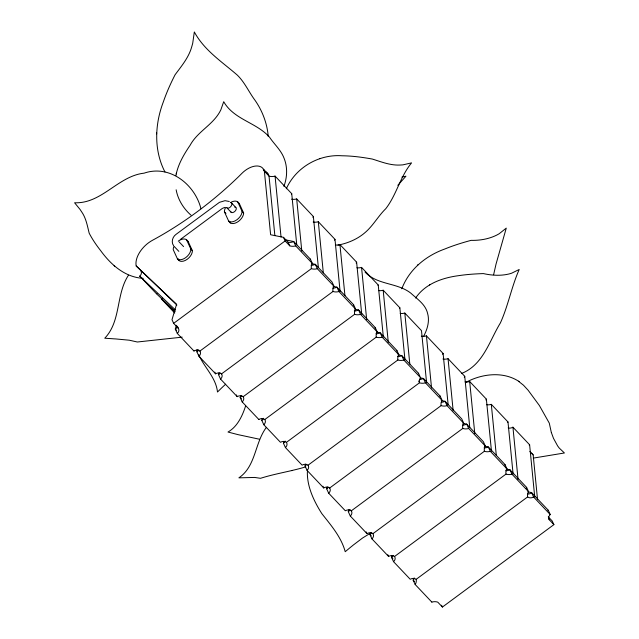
<?xml version="1.0" encoding="UTF-8"?>
<svg xmlns="http://www.w3.org/2000/svg" width="639" height="639" viewBox="0 0 639 639"><rect width="100%" height="100%" fill="white"/><g stroke="black" fill="none" stroke-linecap="round" stroke-linejoin="round"><path stroke-width="0.96" d="M268.252 136.538C267.206 123.583 262.469 110.994 255.057 100.339C248.914 92.152 244.833 82.463 237.396 75.194C222.06 61.823 204.32 50.481 194.328 31.95L192.722 43.236A62.662 17.013 -73.4 0 1 191.708 46.871C188.761 57.534 181.484 66.097 175.11 74.723C170.541 83.589 166.483 92.735 163.241 102.168C154.75 124.533 153.751 150.341 164.958 171.971M283.908 186.372C287.254 177.442 287.686 167.29 284.115 158.352C281.056 150.141 274.323 144.342 269.546 137.225C256.535 122.44 233.994 119.701 223.714 101.705L220.822 109.892A58.788 18.116 -67.4 0 1 219.425 112.504C211.828 125.444 197.299 131.938 190.102 145.293C183.808 154.494 177.882 164.67 175.917 175.621M365.093 272.118C377.337 285.138 397.25 282.47 410.869 293.189C417.315 299.18 425.614 304.372 427.651 313.621C429.783 321.369 427.275 329.436 423.641 336.306M307.367 471.694C306.936 486.559 313.949 501.224 321.832 513.628C331.026 525.306 341.234 537.024 345.22 551.697L350.987 546.904A40.88 27.237 -45.3 0 0 353.119 545.171L362.553 538.03L370.54 533.086M176.244 173.92L176.396 173.153M493.612 274.754L496.04 264.083L506.272 228.107L499.219 233.722A67.606 28.012 -13.9 0 1 496.495 235.216C488.651 239.058 479.809 240.568 471.119 240.352C462.173 242.756 453.307 245.512 444.728 249.034C425.734 255.832 409.04 269.554 401.819 288.78M176.404 325.283L175.294 329.029L177.291 333.406L193.976 351.019M243.163 396.715L354.629 314.308A9.13 7.165 -24.6 0 1 355.619 309.132L338.942 291.528A9.13 7.165 -24.6 0 1 333.007 291.472L221.533 373.887A4.984 3.906 -24.6 0 0 215.583 373.823L198.921 356.235L196.916 351.857L197.475 349.98M242.189 401.899A4.984 3.906 -24.6 0 0 243.132 396.731A4.984 3.906 -24.6 0 0 237.213 396.651L220.543 379.063L218.538 374.686L219.097 372.809M240.719 395.637L240.168 397.514L242.165 401.883L258.851 419.496M285.441 447.556A4.984 3.906 -24.6 0 0 286.384 442.388A4.984 3.906 -24.6 0 0 280.465 442.3L263.795 424.711L261.79 420.342L262.349 418.465M283.972 441.293L283.412 443.162L285.417 447.54L302.103 465.152A4.984 3.906 -24.6 0 1 308.014 465.216L419.504 382.785A9.13 7.165 -24.6 0 0 425.446 382.841L442.124 400.445A9.13 7.165 -24.6 0 0 441.142 405.613A9.13 7.165 -24.6 0 0 447.068 405.669L463.746 423.274A9.13 7.165 -24.6 0 0 462.764 428.442L351.29 510.849A4.984 3.906 -24.6 0 0 345.34 510.785L328.67 493.196L326.665 488.819L327.224 486.942M441.134 405.613L329.66 488.02A4.984 3.906 -24.6 0 0 323.709 487.956L307.047 470.368L305.043 465.991L305.602 464.114M366.179 531.88L366.978 533.629L350.292 516.024L348.295 511.647L348.846 509.77M370.476 532.599L369.917 534.476L371.922 538.845L388.6 556.457A4.984 3.906 -24.6 0 1 394.519 556.521A4.984 3.906 -24.6 0 1 393.568 561.689L410.23 579.285A4.984 3.906 -24.6 0 1 416.141 579.349M393.544 561.673L391.539 557.304L392.098 555.427M413.729 578.255L413.169 580.124L415.174 584.501L431.852 602.114M245.552 406.148C242.309 416.069 237.396 426.652 228.003 432.036L237.317 434.456A67.606 54.706 -10.7 0 0 240.671 435.199L259.578 439.249M461.781 373.384C483.308 364.661 489.354 340.97 500.377 322.959C508.213 305.73 511.512 286.847 519.203 269.474L511.623 273.212A51.264 23.459 -6.5 0 1 508.788 274.035C500.441 276 491.695 275.441 483.388 273.588C475.025 273.867 466.662 274.443 458.387 275.689C442.14 277.877 425.159 283.828 415.622 298.046M286.304 188.785C295.737 167.506 318.909 154.047 342.057 155.78C352.225 155.876 362.329 157.258 372.321 159.047C381.243 161.827 390.285 165.501 399.87 165.046A59.315 33.675 2.9 0 0 402.921 164.854L411.58 162.873C400.15 176.636 396.627 194.703 385.812 208.665C378.056 216.166 373.032 225.958 364.677 232.908C357.097 239.329 347.696 243.275 337.991 245.128M143.216 278.356C124.917 277.31 110.779 264.602 100.547 250.496C96.273 245.072 92.375 239.337 89.188 233.211C87.375 225.942 86.081 218.091 81.576 211.733A64.994 10.831 63 0 1 80.043 209.432L74.587 202.763C101.841 203.913 117.959 176.06 144.095 173.161C169.631 164.375 194.903 184.344 200.965 208.761M305.714 466.877C290.841 471.382 275.361 473.587 260.512 478.307L254.634 477.437L238.874 477.844C256.047 466.27 254.665 442.843 266.399 427.355M128.455 275.225C115.755 294.475 121.202 321.074 104.764 338.223L112.783 338.75A38.612 26.247 13.3 0 0 115.523 338.918L129.334 340.212L137.329 342.001L182.203 337.152M418.026 264.698L417.371 265.329M533.253 458.115L564.413 452.979L559.197 448.019A51.264 5.424 57.1 0 1 557.615 445.894L553.486 438.33L551.345 432.515M397.825 185.318L405.949 176.18L401.915 177.099M225.631 384.223L223.075 386.563A30.233 18.164 -42.5 0 1 221.605 387.961L217.492 392.019C216.062 378.12 205.119 368.224 199.384 356.163M519.148 381.587L518.461 381.251L523.493 385.221L528.126 390.229L539.372 405.517L549.284 423.13L551.297 432.347M430.143 284.515L429.44 284.946M180.31 239.505L222.316 208.442L224.648 207.435M177.458 326.433L178.281 328.238L173.648 323.342L285.122 240.935L283.468 237.325L270.616 234.753L264.386 171.212L262.709 168.169A17.748 10.623 -43.5 0 0 241.973 173.289L238.786 176.476A248.994 149.063 -43.5 0 1 152.457 240.304A21.838 13.068 -43.5 0 0 136.203 265.984L176.891 305.059M193.96 350.995A4.984 3.906 -24.6 0 1 199.887 351.083L311.377 268.652A9.13 7.165 -24.6 0 0 317.319 268.707L333.997 286.312A9.13 7.165 -24.6 0 0 333.015 291.48M258.835 419.472A4.984 3.906 -24.6 0 1 264.762 419.559L376.259 337.136A9.13 7.165 -24.6 0 0 382.194 337.192L398.872 354.789A9.13 7.165 -24.6 0 0 397.889 359.957L286.408 442.372M366.962 533.613A4.984 3.906 -24.6 0 1 372.888 533.701L484.386 451.27A9.13 7.165 -24.6 0 0 490.321 451.326L506.999 468.93A9.13 7.165 -24.6 0 0 506.016 474.09L394.535 556.505M533.581 496.99A4.984 3.906 -24.6 0 1 527.654 496.902L416.165 579.333A9.13 7.165 -24.6 0 1 415.182 584.501M431.852 602.106A9.13 7.165 -24.6 0 1 437.787 602.162L442.42 607.05L553.893 524.643L552.24 521.033L548.27 516.839M465.408 382.641C481.295 373.839 502.621 371.011 518.548 381.187M320.355 158.392L319.556 158.656M291.767 470.631L292.374 470.504M156.603 133.894L156.635 132.824M285.058 239.769L293.684 241.502L310.37 259.107L312.375 263.484A9.13 7.165 -24.6 0 0 311.393 268.652M311.481 263.556L315.315 264.33L331.992 281.935L333.997 286.312M333.103 286.384L336.937 287.151L353.623 304.763L355.619 309.14M354.733 309.212L358.567 309.979L375.245 327.591L377.25 331.968A9.13 7.165 -24.6 0 0 376.267 337.128M376.355 332.04L380.189 332.807L396.875 350.42L398.872 354.789M397.977 354.869L401.811 355.635L418.497 373.248L420.502 377.617L403.816 360.013L401.811 355.635A9.337 7.444 -52.9 0 1 397.562 356.57M420.566 377.889L423.441 378.464L440.119 396.068L442.124 400.445M441.229 400.517L445.064 401.292L461.749 418.896L463.746 423.274M462.86 423.345L466.694 424.112L483.372 441.725L485.376 446.102A9.13 7.165 -24.6 0 0 484.394 451.27M484.482 446.174L488.316 446.941L505.002 464.553L506.999 468.93M506.104 469.002L509.938 469.769L526.624 487.381L528.629 491.75L511.943 474.146L509.938 469.769A9.337 7.444 -52.9 0 1 505.689 470.703M527.734 491.83L531.568 492.597L548.246 510.21L550.251 514.579A4.984 3.906 -24.6 0 0 549.284 519.731M229.289 201.493L225.04 200.678L219.465 202.323L176.076 234.329C172.498 236.773 170.885 242.245 173.704 245.831M190.989 215.167C183.489 208.61 177.946 199.64 176.14 189.783M114.109 265.696L114.708 266.199M136.203 265.984L176.588 304.268L171.995 319.732L173.648 323.342M140.836 270.872A5.048 3.962 -24.6 0 1 139.741 276.12L175.453 309.971M139.741 276.12L156.427 293.724L174.998 311.329M162.114 298.149A5.048 3.962 -24.6 0 1 161.371 298.94L174.942 311.808M274.866 235.671L269.027 176.108L268.1 174.088L263.468 169.191L264.386 171.212L269.027 176.108A9.25 7.261 -24.6 0 0 275.058 176.084L291.735 193.689L296.752 244.817M291.576 199.184A9.25 7.261 -24.6 0 0 296.68 198.905L313.366 216.517L318.374 267.645M313.206 222.013A9.25 7.261 -24.6 0 0 318.31 221.733L334.988 239.345L340.1 291.456M335.315 244.929A9.25 7.261 -24.6 0 0 339.932 244.561L356.618 262.174L361.722 314.276M356.937 267.757A9.25 7.261 -24.6 0 0 361.554 267.39L378.24 285.002L383.352 337.104M378.56 290.577A9.25 7.261 -24.6 0 0 383.184 290.218L399.862 307.822L404.974 359.933M400.19 313.406A9.25 7.261 -24.6 0 0 404.806 313.046L421.492 330.651L426.596 382.761M421.333 336.146A9.25 7.261 -24.6 0 0 426.437 335.866L443.115 353.479L448.131 404.607M442.955 358.974A9.25 7.261 -24.6 0 0 448.059 358.695L464.745 376.307L469.753 427.427M465.064 381.89A9.25 7.261 -24.6 0 0 469.681 381.523L486.367 399.135L491.479 451.238M486.686 404.719A9.25 7.261 -24.6 0 0 491.311 404.351L507.989 421.964L513.101 474.066M508.173 427.882A5.048 3.962 -24.6 0 0 512.933 427.179L529.619 444.784L534.723 496.894M529.851 451.43L533.166 454.92L537.543 499.594M283.468 237.325L288.101 242.213A9.337 7.444 -52.9 0 0 293.684 241.494L295.689 245.871L312.375 263.484M377.25 331.968L360.564 314.356L358.567 309.979A9.337 7.444 -52.9 0 1 354.31 310.913M462.436 425.047A9.337 7.444 -52.9 0 0 466.686 424.112L468.691 428.489L485.376 446.102M550.251 514.579L533.573 496.974L531.568 492.597A5.096 4.058 -52.9 0 1 527.67 494.011M285.122 240.935L289.755 245.823A9.13 7.165 -24.6 0 0 295.689 245.879M553.893 524.643L549.26 519.747L548.43 517.941M230.991 202.299A8.738 5.232 -43.5 0 1 237.772 201.94L239.313 203.569L243.651 213.043A8.906 5.328 -43.5 0 1 238.515 221.35A8.906 5.328 -43.5 0 1 230.296 222.915L228.754 221.286L224.417 211.813A8.738 5.232 -43.5 0 1 225.719 207.379M237.772 201.94L242.109 211.413L243.651 213.043M231.438 202.843L235.847 207.499M226.965 207.891L231.134 212.292M224.417 211.813L225.958 213.442M178.265 241.127A8.682 5.2 -43.5 0 1 186.628 239.881L188.17 241.51L192.379 250.704A8.762 5.248 -43.5 0 1 187.331 259.194A8.762 5.248 -43.5 0 1 179.032 260.576L177.482 258.947L173.273 249.753A8.682 5.2 -43.5 0 1 173.76 246.838M186.628 239.881L190.837 249.074L192.379 250.704M179.096 241.862L183.585 246.598M174.263 246.534L178.848 251.367M161.371 298.94L174.719 313.03M176.628 330.443L175.294 329.029A5.096 3.578 -0.9 0 0 177.187 326.17M241.502 398.92L240.168 397.514A5.096 3.578 -0.9 0 0 241.79 395.845M371.251 535.881L369.917 534.476A5.096 3.578 -0.9 0 0 371.698 532.415M391.539 557.304L392.881 558.71M414.503 581.538L413.169 580.124A9.337 6.558 -0.9 0 0 414.391 577.991M268.1 174.088L267.342 173.057A17.748 10.623 -43.5 0 0 265.992 171.995M490.321 451.318L488.316 446.941A9.337 7.444 -52.9 0 1 484.058 447.875M447.068 405.661L445.064 401.292A9.337 7.444 -52.9 0 1 441.269 402.235M423.441 378.464L425.446 382.833M418.681 380.98L419.504 382.785A9.13 7.165 -24.6 0 1 420.494 377.617M382.194 337.184L380.189 332.807A9.337 7.444 -52.9 0 1 375.932 333.742M338.942 291.528L336.937 287.151A9.337 7.444 -52.9 0 1 332.687 288.085M317.319 268.699L315.315 264.33A9.337 7.444 -52.9 0 1 311.057 265.257M288.101 242.213L289.755 245.823M441.597 605.245L442.42 607.05M387.801 554.708L388.6 556.457M229.513 221.19L230.296 222.915M322.927 486.223L323.725 487.972M178.265 258.907L179.032 260.576M236.422 394.918L237.229 396.667M214.8 372.09L215.599 373.839M198.809 354.861L199.056 355.452M196.9 349.669L197.379 351.162M512.933 427.179L518.045 479.282M491.311 404.351L496.319 455.471M469.681 381.523L474.793 433.633M448.059 358.695L453.171 410.805M426.437 335.866L431.541 387.977M404.806 313.046L409.823 364.166M383.184 290.218L388.288 342.32M361.554 267.39L366.666 319.5M339.932 244.561L344.948 295.689M318.31 221.733L323.318 272.861M296.68 198.905L301.792 251.015M275.058 176.084L281.032 237.037M504.802 465.048A9.337 7.444 -52.9 0 1 505.002 464.553M511.943 474.154A9.13 7.165 -24.6 0 1 506.016 474.09M372.888 533.693A4.984 3.906 -24.6 0 1 371.938 538.861M485.896 399.99A9.25 7.261 -24.6 0 1 486.367 399.135M468.691 428.497A9.13 7.165 -24.6 0 1 462.764 428.434M350.076 509.587A5.096 3.578 -0.9 0 1 348.279 511.631M351.258 510.865A4.984 3.906 -24.6 0 1 350.316 516.032M464.265 377.162A9.25 7.261 -24.6 0 1 464.745 376.307M328.294 487.15A5.096 3.578 -0.9 0 1 326.657 488.811M329.636 488.044A4.984 3.906 -24.6 0 1 328.694 493.212M442.643 354.333A9.25 7.261 -24.6 0 1 443.115 353.479M439.928 396.571A9.337 7.444 -52.9 0 1 440.127 396.076M423.441 378.456A9.337 7.444 -52.9 0 1 419.647 379.406M306.672 464.321A5.096 3.578 -0.9 0 1 305.027 465.983M308.014 465.216A4.984 3.906 -24.6 0 1 307.063 470.384M418.297 373.743A9.337 7.444 -52.9 0 1 418.505 373.248M403.816 360.021A9.13 7.165 -24.6 0 1 397.889 359.957M285.202 441.102A5.096 3.578 -0.9 0 1 283.404 443.154M399.615 308.246A9.25 7.261 -24.6 0 1 399.862 307.822M396.675 350.915A9.337 7.444 -52.9 0 1 396.875 350.42M263.572 418.281A5.096 3.578 -0.9 0 1 261.774 420.326M264.762 419.559A4.984 3.906 -24.6 0 1 263.811 424.727M377.992 285.425A9.25 7.261 -24.6 0 1 378.24 285.002M375.045 328.087A9.337 7.444 -52.9 0 1 375.253 327.591M360.572 314.364A9.13 7.165 -24.6 0 1 354.637 314.3M356.139 263.028A9.25 7.261 -24.6 0 1 356.618 262.174M353.423 305.266A9.337 7.444 -52.9 0 1 353.623 304.763M220.167 373.016A5.096 3.578 -0.9 0 1 218.53 374.67M221.509 373.903A4.984 3.906 -24.6 0 1 220.567 379.079M334.517 240.2A9.25 7.261 -24.6 0 1 334.988 239.345M198.697 349.797A5.096 3.578 -0.9 0 1 196.9 351.849M199.887 351.083A4.984 3.906 -24.6 0 1 198.937 356.25M312.894 217.372A9.25 7.261 -24.6 0 1 313.366 216.517M527.646 496.918A9.13 7.165 -24.6 0 1 528.621 491.75M547.919 510.681A5.096 4.058 -52.9 0 1 548.262 510.218M529.22 445.175A5.048 3.962 -24.6 0 1 529.619 444.784M530.362 452.676A21.838 13.068 -43.5 0 1 533.166 454.92M310.171 259.61A9.337 7.444 -52.9 0 1 310.378 259.114M178.257 328.254A4.984 3.906 -24.6 0 1 177.315 333.422M156.427 293.724A5.048 3.962 -24.6 0 1 156.922 293.445M291.488 194.112A9.25 7.261 -24.6 0 1 291.735 193.689M230.391 202.539A3.371 1.973 -48.1 0 1 230.975 206.317A3.371 1.973 -48.1 0 1 226.661 207.467M234.769 207.156A3.363 2.013 -43.5 0 1 235.024 211.213A3.363 2.013 -43.5 0 1 230.687 211.309M187.179 240.895A8.682 5.2 -43.5 0 1 188.17 241.51M238.307 203.002A8.738 5.232 -43.5 0 1 239.313 203.569M190.837 249.074A8.762 5.248 -43.5 0 1 185.789 257.565A8.762 5.248 -43.5 0 1 177.482 258.947M242.109 211.413A8.906 5.328 -43.5 0 1 236.973 219.72A8.906 5.328 -43.5 0 1 228.754 221.286M526.248 488.38A9.337 7.444 -52.9 0 1 526.632 487.381M393.169 555.634A5.096 3.578 -0.9 0 1 391.531 557.288M507.741 422.387A9.25 7.261 -24.6 0 1 507.989 421.964"/></g></svg>
